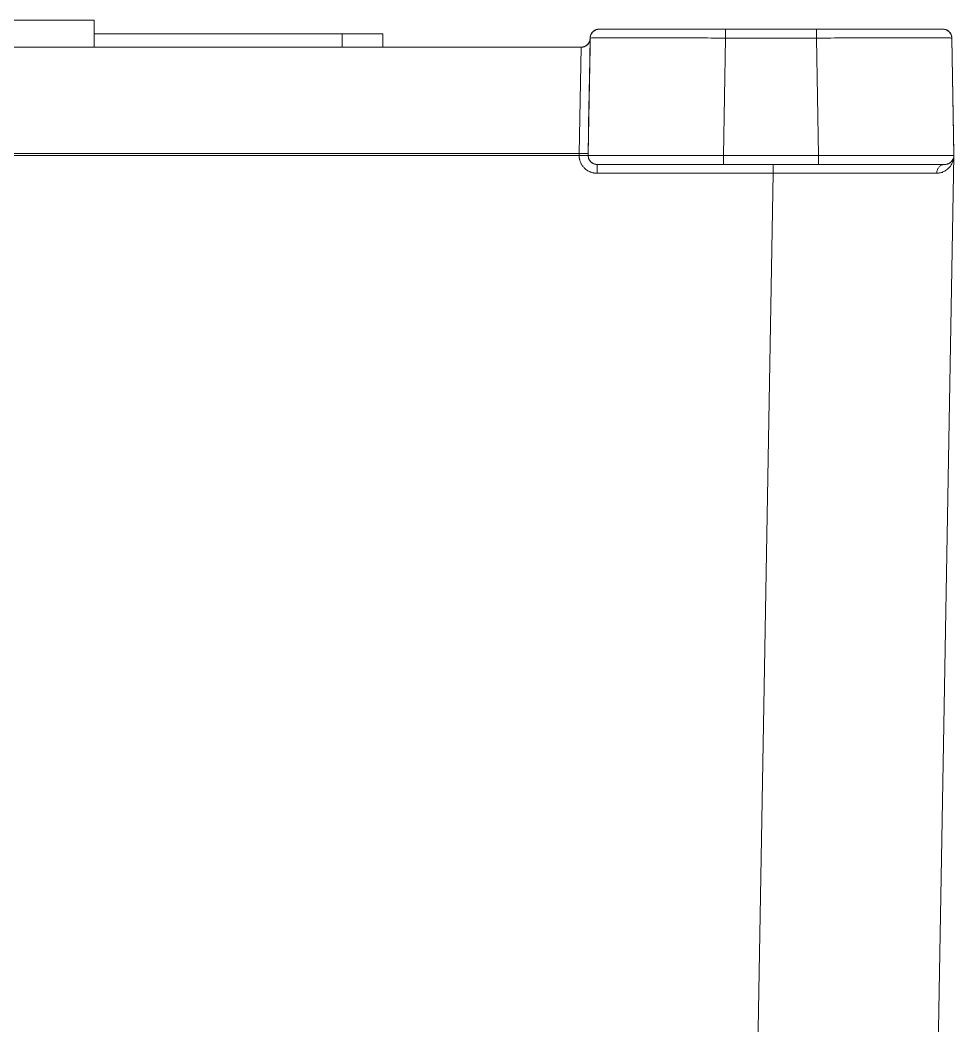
# Model space of a CAD drawing. Header units: millimetres. Extents: x -728 to 992, y -670 to 797.
# Drawn here: x 34.8 to 138.3, y -381 to -269.5 of the extents above; entities that cross this region are included whole.
import ezdxf

# ---------------------------------------------------------------- set-up
doc = ezdxf.new("R2010")
doc.units = ezdxf.units.MM
doc.linetypes.add('K5LT_THIN', pattern=[0])

# ---------------------------------------------------------------- blocks, each defined once
blk = doc.blocks.new('U12')
at = {"color": 7, "linetype": 'K5LT_THIN', "lineweight": 18}
for p, q in [((-43, -269.47), (43, -269.47)), ((43, -272.47), (43, -269.47)), ((98.98, -270.47), (98.99, -270.47)), ((107.99, -270.47), (98.99, -270.47)), ((98.99, -270.47), (107.99, -270.47)), ((98.99, -270.47), (98.99, -270.47)), ((98.99, -270.47), (112.99, -270.47)), ((98.99, -270.47), (98.99, -270.47)), ((98.99, -270.47), (98.99, -270.47)), ((98.99, -270.47), (107.99, -270.47)), ((98.99, -270.47), (98.99, -270.47)), ((98.99, -270.47), (112.99, -270.47)), ((107.99, -270.47), (112.99, -270.47)), ((112.99, -270.47), (123.09, -270.47)), ((112.99, -270.47), (112.99, -271.45)), ((137.09, -270.47), (123.09, -270.47)), ((123.09, -271.45), (123.09, -270.47)), ((123.09, -270.47), (137.09, -270.47)), ((137.09, -270.47), (128.09, -270.47)), ((128.09, -270.47), (137.09, -270.47)), ((128.09, -270.47), (137.09, -270.47)), ((128.09, -270.47), (137.09, -270.47)), ((137.09, -270.47), (137.09, -270.47)), ((137.09, -270.47), (137.09, -270.47)), ((43, -270.97), (70.5, -270.97)), ((70.5, -272.47), (70.5, -270.97)), ((70.5, -270.97), (75, -270.97)), ((75, -272.47), (75, -270.97)), ((97.76, -284.47), (97.99, -271.48)), ((97.98, -271.99), (97.96, -273.44)), ((97.99, -271.44), (97.99, -271.45)), ((97.99, -271.48), (97.99, -271.45)), ((97.99, -271.45), (97.99, -271.45)), ((97.99, -271.48), (97.99, -271.45)), ((97.99, -271.45), (97.99, -271.45)), ((97.99, -271.48), (97.99, -271.48)), ((112.76, -284.47), (112.99, -271.45)), ((112.99, -271.45), (123.09, -271.45)), ((123.32, -284.47), (123.09, -271.45)), ((138.31, -284.26), (138.09, -271.45)), ((138.32, -284.47), (138.09, -271.45)), ((138.09, -271.45), (138.09, -271.45)), ((138.09, -271.45), (138.09, -271.45)), ((138.09, -271.45), (138.09, -271.45)), ((138.09, -271.45), (138.09, -271.45)), ((-96.99, -272.47), (96.99, -272.47)), ((96.77, -284.26), (96.99, -272.47)), ((96.99, -272.47), (96.99, -272.47)), ((96.99, -272.47), (96.99, -272.47)), ((96.99, -272.47), (96.99, -272.47)), ((96.99, -272.47), (96.99, -272.47)), ((97.77, -284.26), (97.97, -272.47)), ((97.97, -272.47), (97.96, -273.31)), ((97.95, -273.6), (97.91, -276.08)), ((97.95, -273.6), (97.95, -273.96)), ((97.87, -278.47), (97.93, -274.83)), ((97.82, -281.08), (97.92, -275.67)), ((97.87, -278.41), (97.92, -275.6)), ((97.77, -284.26), (97.89, -277.23)), ((-96.77, -284.26), (96.77, -284.26)), ((96.76, -284.47), (96.77, -284.26)), ((97.76, -284.47), (97.77, -284.26)), ((-96.76, -284.47), (96.76, -284.47)), ((96.76, -284.47), (97.76, -284.47)), ((96.76, -284.48), (96.76, -284.47)), ((97.76, -284.47), (112.76, -284.47)), ((97.76, -284.48), (97.76, -284.47)), ((97.76, -284.48), (97.76, -284.48)), ((97.76, -284.48), (97.76, -284.48)), ((97.76, -284.48), (97.76, -284.48)), ((112.76, -284.47), (123.32, -284.47)), ((112.76, -284.48), (112.76, -284.47)), ((112.76, -284.48), (123.32, -284.48)), ((112.76, -285.47), (112.76, -284.48)), ((123.32, -284.48), (123.32, -284.47)), ((123.32, -284.47), (138.32, -284.47)), ((123.32, -284.48), (123.32, -285.47)), ((135.89, -423.67), (138.32, -284.48)), ((138.32, -284.48), (138.32, -284.47)), ((138.32, -284.48), (138.32, -284.48)), ((138.32, -284.48), (138.32, -284.48)), ((138.32, -284.48), (138.32, -284.48)), ((98.76, -286.45), (98.76, -285.47)), ((98.76, -285.47), (112.76, -285.47)), ((112.76, -285.47), (98.76, -285.47)), ((98.76, -285.47), (98.76, -285.47)), ((98.76, -285.47), (98.76, -285.47)), ((98.76, -285.47), (112.76, -285.47)), ((112.76, -285.47), (98.76, -285.47)), ((118.28, -286.45), (98.76, -286.45)), ((112.76, -285.47), (123.32, -285.47)), ((115.89, -423.67), (118.28, -286.45)), ((118.28, -285.47), (118.28, -286.45)), ((123.32, -285.47), (137.32, -285.47)), ((137.32, -285.47), (123.32, -285.47)), ((137.32, -285.47), (123.32, -285.47)), ((126.35, -285.47), (125.2, -285.47)), ((125.2, -285.47), (132.96, -285.47)), ((126.35, -285.47), (129.51, -285.47)), ((132.64, -285.47), (129.11, -285.47)), ((132.96, -285.47), (129.11, -285.47)), ((133.73, -285.47), (129.79, -285.47)), ((135.75, -285.47), (133.24, -285.47)), ((136.61, -285.47), (134.86, -285.47)), ((137.32, -285.47), (134.86, -285.47)), ((137.32, -285.47), (137.32, -285.47)), ((137.32, -285.47), (137.32, -285.47)), ((137.32, -285.47), (137.32, -285.47)), ((137.32, -285.47), (137.32, -285.47))]:
    blk.add_line(p, q, dxfattribs=at)
for centre, start, end in [((98.99, -271.47), 90, 178.9059), ((137.09, -271.47), 1.0647, 90), ((137.09, -271.47), 1.0647, 90), ((96.99, -271.47), 270, 359), ((96.99, -271.47), 274.2249, 359), ((98.99, -271.47), 178.935, 179), ((98.99, -271.47), 178.9059, 178.935), ((137.09, -271.47), 1, 1.0647), ((98.76, -284.47), 181, 181.065), ((98.76, -284.47), 181.065, 181.121), ((98.76, -284.47), 181.121, 270), ((98.76, -284.47), 199.8345, 211.2252), ((98.76, -284.47), 255.3881, 270), ((137.32, -284.47), 270, 358.9353), ((137.32, -284.47), 282.8072, 283.7328), ((137.32, -284.47), 348.1178, 358.2334), ((137.32, -284.47), 358.9353, 359)]:
    blk.add_arc(centre, 1, start, end, dxfattribs=at)
for centre, major_axis, start_param, end_param in [((96.77, -284.24), (1, -0.017), 4.712694, 6.283185), ((96.76, -284.5), (-1, -0.017), 3.141593, 4.712084)]:
    blk.add_ellipse(centre, major_axis=major_axis, ratio=0.01745, start_param=start_param, end_param=end_param, dxfattribs=at)
for points, knots in [([(97.99, -271.45), (97.99, -271.44), (97.99, -271.44), (97.99, -271.44), (97.99, -271.43), (97.99, -271.42), (97.99, -271.42), (97.99, -271.39), (97.99, -271.38), (98, -271.33), (98, -271.3), (98.02, -271.23), (98.03, -271.19), (98.06, -271.1), (98.08, -271.06), (98.12, -270.98), (98.14, -270.94), (98.19, -270.86), (98.22, -270.82), (98.29, -270.75), (98.32, -270.72), (98.4, -270.66), (98.43, -270.63), (98.51, -270.58), (98.56, -270.56), (98.64, -270.53), (98.69, -270.51), (98.78, -270.49), (98.82, -270.48), (98.91, -270.47), (98.95, -270.47), (98.99, -270.47)], [0.016208, 0.016208, 0.016208, 0.016208, 0.09053, 0.09053, 0.253444, 0.253444, 0.567241, 0.567241, 1.194835, 1.194835, 2.450024, 2.450024, 4.36237, 4.36237, 6.314429, 6.314429, 8.29691, 8.29691, 10.29969, 10.29969, 12.311973, 12.311973, 14.322583, 14.322583, 16.3203, 16.3203, 18.294191, 18.294191, 20.23393, 20.23393, 22, 22, 22, 22]), ([(112.99, -270.47), (112.58, -270.47), (112.18, -270.47), (111.19, -270.47), (110.61, -270.47), (109.45, -270.47), (108.88, -270.47), (107.77, -270.47), (107.22, -270.47), (106.17, -270.47), (105.66, -270.47), (104.99, -270.47), (104.82, -270.47), (104.35, -270.47), (104.05, -270.47), (103.37, -270.47), (102.99, -270.47), (102.29, -270.47), (101.96, -270.47), (101.54, -270.47), (101.43, -270.47), (101.14, -270.47), (100.95, -270.47), (100.5, -270.47), (100.25, -270.47), (99.81, -270.47), (99.62, -270.47), (99.32, -270.47), (99.2, -270.47), (99.1, -270.47), (99.09, -270.47), (99.07, -270.47), (99.07, -270.47), (99.07, -270.47), (99.07, -270.47), (99.08, -270.47), (99.08, -270.47), (99.1, -270.47), (99.1, -270.47), (99.12, -270.47), (99.13, -270.47), (99.15, -270.47), (99.16, -270.47), (99.18, -270.47), (99.19, -270.47), (99.2, -270.47), (99.21, -270.47), (99.21, -270.47), (99.22, -270.47), (99.21, -270.47), (99.2, -270.47), (99.18, -270.47), (99.17, -270.47), (99.13, -270.47), (99.11, -270.47), (99.05, -270.47), (99.02, -270.47), (98.99, -270.47), (98.99, -270.47), (98.99, -270.47), (98.98, -270.47), (98.97, -270.47), (98.97, -270.47), (98.95, -270.47), (98.94, -270.47), (98.92, -270.47), (98.9, -270.47), (98.85, -270.48), (98.81, -270.48), (98.73, -270.5), (98.69, -270.51), (98.6, -270.54), (98.56, -270.56), (98.48, -270.61), (98.44, -270.63), (98.36, -270.69), (98.33, -270.72), (98.26, -270.78), (98.23, -270.82), (98.17, -270.89), (98.14, -270.93), (98.1, -271.01), (98.08, -271.06), (98.04, -271.14), (98.03, -271.19), (98.01, -271.27), (98, -271.32), (98, -271.36), (98, -271.36), (97.99, -271.38), (97.99, -271.4), (97.99, -271.43), (97.99, -271.44), (97.99, -271.44)], [0.000002, 0.000002, 0.000002, 0.000002, 9.571025, 9.571025, 23.542269, 23.542269, 37.563163, 37.563163, 51.581267, 51.581267, 65.584465, 65.584465, 70.624955, 70.624955, 79.597782, 79.597782, 92.075418, 92.075418, 104.435965, 104.435965, 108.926507, 108.926507, 117.146994, 117.146994, 130.964556, 130.964556, 144.750407, 144.750407, 158.662268, 158.662268, 161.912894, 161.912894, 162.858988, 162.858988, 163.451992, 163.451992, 164.398086, 164.398086, 165.34418, 165.34418, 166.290274, 166.290274, 167.236367, 167.236367, 168.182461, 168.182461, 169.128555, 169.128555, 170.074649, 170.074649, 171.020743, 171.020743, 171.966837, 171.966837, 172.912931, 172.912931, 173.733234, 173.733234, 173.737772, 173.737772, 173.843378, 173.843378, 173.949748, 173.949748, 174.162488, 174.162488, 174.587968, 174.587968, 175.438928, 175.438928, 176.513087, 176.513087, 177.6078, 177.6078, 178.717733, 178.717733, 179.837077, 179.837077, 180.959701, 180.959701, 182.079324, 182.079324, 183.189697, 183.189697, 184.284792, 184.284792, 185.310251, 185.310251, 185.358971, 185.358971, 185.771995, 185.771995, 185.967824, 185.967824, 185.967824, 185.967824]), ([(98.12, -270.98), (98.14, -270.95), (98.16, -270.91), (98.21, -270.84), (98.24, -270.8), (98.31, -270.74), (98.34, -270.7), (98.42, -270.65), (98.46, -270.62), (98.54, -270.57), (98.58, -270.55), (98.67, -270.52), (98.71, -270.5), (98.8, -270.48), (98.84, -270.47), (98.92, -270.47), (98.96, -270.47), (98.99, -270.47)], [6.610656, 6.610656, 6.610656, 6.610656, 8.25678, 8.25678, 10.171181, 10.171181, 12.092747, 12.092747, 14.010753, 14.010753, 15.914484, 15.914484, 17.793553, 17.793553, 19.638201, 19.638201, 21, 21, 21, 21]), ([(138.08, -271.3), (138.07, -271.29), (138.07, -271.27), (138.06, -271.21), (138.04, -271.17), (138.02, -271.1), (138.01, -271.07), (137.99, -271.03), (137.98, -271.01), (137.97, -270.99), (137.97, -270.99), (137.94, -270.95), (137.92, -270.91), (137.87, -270.84), (137.84, -270.8), (137.77, -270.74), (137.74, -270.7), (137.67, -270.65), (137.65, -270.64), (137.61, -270.61), (137.59, -270.6), (137.54, -270.57), (137.5, -270.55), (137.41, -270.52), (137.37, -270.5), (137.28, -270.48), (137.23, -270.47), (137.16, -270.47), (137.12, -270.47), (137.09, -270.47)], [2.597555, 2.597555, 2.597555, 2.597555, 3.543709, 3.543709, 5.987387, 5.987387, 7.438547, 7.438547, 8.479897, 8.479897, 8.814146, 8.814146, 11.008962, 11.008962, 13.561478, 13.561478, 16.123548, 16.123548, 17.954596, 17.954596, 18.680871, 18.680871, 21.21916, 21.21916, 23.724568, 23.724568, 26.184081, 26.184081, 28, 28, 28, 28]), ([(138.09, -271.45), (138.09, -271.45), (138.09, -271.45), (138.09, -271.44), (138.09, -271.44), (138.09, -271.43), (138.09, -271.42), (138.09, -271.4), (138.09, -271.39), (138.08, -271.36), (138.08, -271.33), (138.07, -271.27), (138.06, -271.22), (138.03, -271.14), (138.02, -271.09), (137.99, -271.03), (137.98, -271), (137.95, -270.96), (137.94, -270.95), (137.91, -270.89), (137.88, -270.85), (137.82, -270.78), (137.79, -270.75), (137.72, -270.68), (137.68, -270.66), (137.6, -270.6), (137.56, -270.58), (137.47, -270.54), (137.43, -270.52), (137.34, -270.5), (137.3, -270.49), (137.2, -270.47), (137.14, -270.47), (137.09, -270.47)], [0.011107, 0.011107, 0.011107, 0.011107, 0.03332, 0.03332, 0.145342, 0.145342, 0.312898, 0.312898, 0.648009, 0.648009, 1.318231, 1.318231, 2.611992, 2.611992, 3.934045, 3.934045, 4.721894, 4.721894, 5.278596, 5.278596, 6.638933, 6.638933, 8.007834, 8.007834, 9.377761, 9.377761, 10.741081, 10.741081, 12.090303, 12.090303, 13.418304, 13.418304, 15, 15, 15, 15]), ([(96.99, -272.47), (96.99, -272.47), (96.99, -272.47), (96.99, -272.47), (97, -272.47), (97, -272.47), (97, -272.47), (97.01, -272.47), (97.01, -272.47), (97.02, -272.46), (97.02, -272.46), (97.04, -272.46), (97.05, -272.46), (97.06, -272.46), (97.06, -272.46), (97.06, -272.46), (97.06, -272.46), (97.09, -272.46), (97.11, -272.46), (97.18, -272.45), (97.21, -272.44), (97.26, -272.43), (97.26, -272.43), (97.27, -272.42), (97.28, -272.42), (97.32, -272.41), (97.35, -272.4), (97.39, -272.38), (97.4, -272.38), (97.44, -272.36), (97.48, -272.34), (97.56, -272.29), (97.6, -272.26), (97.67, -272.2), (97.71, -272.17), (97.77, -272.09), (97.8, -272.06), (97.85, -271.98), (97.87, -271.94), (97.9, -271.87), (97.91, -271.85), (97.93, -271.81), (97.94, -271.79), (97.96, -271.72), (97.97, -271.68), (97.98, -271.61), (97.98, -271.6), (97.99, -271.55), (97.99, -271.52), (97.99, -271.48), (97.99, -271.48), (97.99, -271.48), (97.99, -271.48), (97.99, -271.48)], [0.032074, 0.032074, 0.032074, 0.032074, 0.033451, 0.033451, 0.129853, 0.129853, 0.282007, 0.282007, 0.443689, 0.443689, 0.586315, 0.586315, 1.122272, 1.122272, 1.185694, 1.185694, 1.19493, 1.19493, 2.401011, 2.401011, 4.206788, 4.206788, 4.563706, 4.563706, 4.737934, 4.737934, 6.630431, 6.630431, 6.774513, 6.774513, 9.021958, 9.021958, 11.294642, 11.294642, 13.580344, 13.580344, 15.866357, 15.866357, 18.139849, 18.139849, 19.241493, 19.241493, 20.388251, 20.388251, 22.599624, 22.599624, 23.436091, 23.436091, 24.949472, 24.949472, 24.999038, 24.999038, 25, 25, 25, 25]), ([(97.99, -271.48), (97.99, -271.48), (97.99, -271.49), (97.99, -271.49), (97.99, -271.49), (97.99, -271.5), (97.99, -271.5), (97.99, -271.52), (97.99, -271.52), (97.99, -271.54), (97.99, -271.56), (97.98, -271.57), (97.98, -271.58), (97.98, -271.58), (97.98, -271.58), (97.98, -271.59), (97.98, -271.59), (97.98, -271.62), (97.97, -271.65), (97.96, -271.72), (97.95, -271.77), (97.93, -271.82), (97.92, -271.82), (97.91, -271.87), (97.89, -271.9), (97.85, -271.98), (97.83, -272.01), (97.77, -272.09), (97.74, -272.13), (97.68, -272.2), (97.64, -272.23), (97.57, -272.28), (97.53, -272.31), (97.44, -272.36), (97.4, -272.38), (97.33, -272.41), (97.31, -272.41), (97.26, -272.43), (97.24, -272.43), (97.18, -272.45), (97.14, -272.46), (97.08, -272.46), (97.07, -272.46), (97.05, -272.46)], [0.007857, 0.007857, 0.007857, 0.007857, 0.045559, 0.045559, 0.17379, 0.17379, 0.347652, 0.347652, 0.695378, 0.695378, 1.250502, 1.250502, 1.376971, 1.376971, 1.390829, 1.390829, 1.5798, 1.5798, 2.781731, 2.781731, 4.701689, 4.701689, 5.06712, 5.06712, 6.660091, 6.660091, 8.647286, 8.647286, 10.652965, 10.652965, 12.666185, 12.666185, 14.675681, 14.675681, 16.670202, 16.670202, 17.831069, 17.831069, 18.638848, 18.638848, 20.571381, 20.571381, 21.114263, 21.114263, 21.114263, 21.114263]), ([(97.99, -271.48), (97.99, -271.52), (97.98, -271.56), (97.98, -271.6), (97.98, -271.61), (97.98, -271.62), (97.98, -271.63), (97.98, -271.64)], [0.000096, 0.000096, 0.000096, 0.000096, 1.364255, 1.364255, 1.615435, 1.615435, 1.915522, 1.915522, 1.915522, 1.915522]), ([(138.09, -271.45), (138.09, -271.4), (138.08, -271.36), (138.08, -271.31), (138.08, -271.31), (138.08, -271.3)], [0.020595, 0.020595, 0.020595, 0.020595, 2.380375, 2.380375, 2.597498, 2.597498, 2.597498, 2.597498]), ([(97.76, -284.48), (97.76, -284.49), (97.76, -284.49), (97.76, -284.49), (97.76, -284.49), (97.76, -284.5), (97.76, -284.51), (97.77, -284.53), (97.77, -284.54), (97.77, -284.57), (97.77, -284.6), (97.78, -284.66), (97.79, -284.71), (97.81, -284.77), (97.82, -284.79), (97.83, -284.83), (97.84, -284.85), (97.87, -284.91), (97.89, -284.95), (97.91, -284.99), (97.92, -284.99), (97.94, -285.04), (97.97, -285.08), (98.03, -285.15), (98.07, -285.18), (98.12, -285.23), (98.13, -285.24), (98.17, -285.27), (98.19, -285.29), (98.25, -285.33), (98.29, -285.35), (98.38, -285.39), (98.42, -285.41), (98.51, -285.43), (98.56, -285.44), (98.65, -285.46), (98.71, -285.47), (98.76, -285.47)], [0.035871, 0.035871, 0.035871, 0.035871, 0.057755, 0.057755, 0.251929, 0.251929, 0.54236, 0.54236, 1.123224, 1.123224, 2.284951, 2.284951, 4.527488, 4.527488, 5.503079, 5.503079, 6.819064, 6.819064, 8.830564, 8.830564, 9.149637, 9.149637, 11.507572, 11.507572, 13.880353, 13.880353, 14.862272, 14.862272, 16.25491, 16.25491, 18.618016, 18.618016, 20.956686, 20.956686, 23.258571, 23.258571, 26, 26, 26, 26]), ([(97.82, -284.81), (97.84, -284.84), (97.85, -284.88), (97.88, -284.93), (97.89, -284.96), (97.9, -284.98)], [4.70255, 4.70255, 4.70255, 4.70255, 6.314429, 6.314429, 7.347602, 7.347602, 7.347602, 7.347602]), ([(98.15, -285.25), (98.15, -285.25), (98.15, -285.26), (98.18, -285.28), (98.21, -285.3), (98.26, -285.33), (98.28, -285.34), (98.3, -285.35)], [2.931529, 2.931529, 2.931529, 2.931529, 2.985586, 2.985586, 3.557089, 3.557089, 4, 4, 4, 4]), ([(98.15, -285.26), (98.18, -285.28), (98.22, -285.3), (98.27, -285.33), (98.28, -285.34), (98.3, -285.35)], [12.708769, 12.708769, 12.708769, 12.708769, 14.322583, 14.322583, 15.22818, 15.22818, 15.22818, 15.22818]), ([(98.76, -285.47), (98.76, -285.47), (98.76, -285.47), (98.76, -285.47), (98.75, -285.47), (98.74, -285.47), (98.74, -285.46), (98.72, -285.46), (98.71, -285.46), (98.68, -285.46), (98.67, -285.46), (98.63, -285.46), (98.62, -285.45), (98.58, -285.45), (98.57, -285.45), (98.54, -285.44), (98.52, -285.44), (98.51, -285.43)], [0.043529, 0.043529, 0.043529, 0.043529, 0.087058, 0.087058, 0.39271, 0.39271, 0.82895, 0.82895, 1.701429, 1.701429, 3.101429, 3.101429, 4.501429, 4.501429, 5.901429, 5.901429, 7, 7, 7, 7]), ([(98.51, -285.43), (98.55, -285.44), (98.6, -285.45), (98.68, -285.46), (98.72, -285.47), (98.76, -285.47)], [18.387592, 18.387592, 18.387592, 18.387592, 20.23393, 20.23393, 22, 22, 22, 22]), ([(136.41, -286.44), (136.49, -286.45), (136.63, -286.43), (136.83, -286.4), (137.02, -286.34), (137.21, -286.26), (137.41, -286.15), (137.6, -286.01), (137.78, -285.84), (137.95, -285.64), (138.1, -285.38), (138.22, -285.1), (138.3, -284.79), (138.31, -284.58), (138.32, -284.48)], [0, 0, 0, 0, 0.061664, 0.116557, 0.171859, 0.235412, 0.307345, 0.384739, 0.462362, 0.555884, 0.658144, 0.776809, 0.889794, 1, 1, 1, 1]), ([(138.32, -284.48), (138.32, -284.49), (138.32, -284.49), (138.32, -284.49), (138.31, -284.5), (138.31, -284.51), (138.31, -284.51), (138.31, -284.54), (138.31, -284.55), (138.31, -284.6), (138.3, -284.63), (138.3, -284.66), (138.3, -284.67), (138.28, -284.71), (138.28, -284.75), (138.25, -284.82), (138.24, -284.84), (138.23, -284.88), (138.23, -284.88), (138.22, -284.89), (138.22, -284.9), (138.2, -284.94), (138.18, -284.96), (138.16, -285), (138.15, -285.02), (138.13, -285.05), (138.11, -285.07), (138.08, -285.11), (138.07, -285.13), (138.03, -285.17), (138.01, -285.19), (137.97, -285.22), (137.96, -285.23), (137.91, -285.27), (137.87, -285.3), (137.79, -285.35), (137.75, -285.37), (137.69, -285.39), (137.67, -285.4), (137.63, -285.41), (137.6, -285.42), (137.56, -285.43), (137.55, -285.44), (137.5, -285.45), (137.47, -285.45), (137.4, -285.46), (137.36, -285.47), (137.32, -285.47)], [0.017092, 0.017092, 0.017092, 0.017092, 0.05761, 0.05761, 0.161282, 0.161282, 0.360971, 0.360971, 0.760349, 0.760349, 1.559105, 1.559105, 1.712115, 1.712115, 2.776051, 2.776051, 3.637962, 3.637962, 3.66825, 3.66825, 4.01827, 4.01827, 4.751816, 4.751816, 5.279848, 5.279848, 5.905873, 5.905873, 6.554343, 6.554343, 7.370046, 7.370046, 7.834885, 7.834885, 9.114364, 9.114364, 10.385637, 10.385637, 10.845956, 10.845956, 11.641749, 11.641749, 11.985319, 11.985319, 12.876127, 12.876127, 13.999998, 13.999998, 13.999998, 13.999998]), ([(137.54, -285.44), (137.56, -285.44), (137.58, -285.43), (137.62, -285.42), (137.64, -285.41), (137.66, -285.4)], [7.755687, 7.755687, 7.755687, 7.755687, 10.183923, 10.183923, 12.663135, 12.663135, 12.663135, 12.663135]), ([(138.1, -285.09), (138.1, -285.09), (138.09, -285.09), (138.06, -285.14), (138.02, -285.17), (137.99, -285.21)], [53.958528, 53.958528, 53.958528, 53.958528, 55.099294, 55.099294, 75.148508, 75.148508, 75.148508, 75.148508]), ([(138.23, -284.88), (138.21, -284.91), (138.2, -284.94), (138.18, -284.97), (138.18, -284.98), (138.17, -284.98)], [21.004227, 21.004227, 21.004227, 21.004227, 34.267485, 34.267485, 37.221064, 37.221064, 37.221064, 37.221064]), ([(138.31, -284.5), (138.31, -284.5), (138.31, -284.5), (138.31, -284.5), (138.31, -284.5), (138.31, -284.5), (138.31, -284.5), (138.31, -284.5), (138.31, -284.5), (138.31, -284.5), (138.31, -284.5), (138.31, -284.5), (138.31, -284.5), (138.31, -284.5), (138.31, -284.5), (138.31, -284.5), (138.31, -284.5), (138.31, -284.5), (138.31, -284.5), (138.31, -284.5), (138.31, -284.5), (138.31, -284.51), (138.31, -284.51), (138.31, -284.51), (138.31, -284.51), (138.31, -284.52), (138.31, -284.52), (138.31, -284.54), (138.31, -284.54), (138.31, -284.56), (138.31, -284.57), (138.31, -284.59), (138.31, -284.6), (138.3, -284.62), (138.3, -284.63), (138.3, -284.64)], [0.011992, 0.011992, 0.011992, 0.011992, 0.017857, 0.017857, 0.035714, 0.035714, 0.071429, 0.071429, 0.09481, 0.09481, 0.142857, 0.142857, 0.239112, 0.239112, 0.318015, 0.318015, 0.475821, 0.475821, 0.791433, 0.791433, 1.422657, 1.422657, 1.971686, 1.971686, 3.069744, 3.069744, 5.331418, 5.331418, 9.789208, 9.789208, 14.789208, 14.789208, 19.789208, 19.789208, 24.762657, 24.762657, 24.762657, 24.762657]), ([(138.31, -284.5), (138.31, -284.5), (138.31, -284.5), (138.31, -284.5), (138.31, -284.5), (138.31, -284.5), (138.31, -284.5), (138.31, -284.5), (138.31, -284.5), (138.31, -284.5), (138.31, -284.5), (138.31, -284.5), (138.31, -284.5), (138.31, -284.5), (138.31, -284.5), (138.31, -284.5), (138.31, -284.5), (138.31, -284.5), (138.31, -284.5), (138.31, -284.5), (138.31, -284.5), (138.31, -284.51), (138.31, -284.51), (138.31, -284.51), (138.31, -284.51), (138.31, -284.52), (138.31, -284.52), (138.31, -284.54), (138.31, -284.54), (138.31, -284.56), (138.31, -284.57), (138.31, -284.59), (138.31, -284.6), (138.3, -284.62), (138.3, -284.63), (138.3, -284.64)], [0.011992, 0.011992, 0.011992, 0.011992, 0.017857, 0.017857, 0.035714, 0.035714, 0.071429, 0.071429, 0.094809, 0.094809, 0.142857, 0.142857, 0.239111, 0.239111, 0.318013, 0.318013, 0.475818, 0.475818, 0.791426, 0.791426, 1.422644, 1.422644, 1.97166, 1.97166, 3.069691, 3.069691, 5.331366, 5.331366, 9.789104, 9.789104, 14.789104, 14.789104, 19.789104, 19.789104, 24.762657, 24.762657, 24.762657, 24.762657]), ([(136.41, -286.44), (136.41, -286.37), (136.43, -286.25), (136.48, -286.07), (136.55, -285.93), (136.64, -285.79), (136.75, -285.68), (136.87, -285.59), (137.01, -285.52), (137.16, -285.48), (137.26, -285.47), (137.32, -285.47)], [0, 0, 0, 0, 0.1324254, 0.2478088, 0.3506501, 0.4563187, 0.5650283, 0.672845, 0.7785208, 0.8877612, 0.9996701, 0.9996701, 0.9996701, 0.9996701])]:
    blk.add_open_spline(points, degree=3, knots=knots, dxfattribs=at)
for points, weights in [([(97.99, -271.45), (97.99, -271.44), (104.21, -271.44), (112.99, -271.45)], [0.999844661723, 0.804809654126, 0.804861433552, 1]), ([(123.09, -271.45), (131.88, -271.44), (138.09, -271.44), (138.09, -271.45)], [1, 0.804837801273, 0.804809644446, 0.999915529517]), ([(96.76, -284.48), (96.78, -285.64), (97.61, -286.45), (98.76, -286.45)], [1, 0.808833632769, 0.808833632769, 1]), ([(112.76, -284.48), (103.98, -284.49), (97.77, -284.49), (97.76, -284.48)], [1, 0.804837801273, 0.804809644446, 0.999915529517]), ([(138.32, -284.48), (138.31, -284.49), (132.1, -284.49), (123.32, -284.48)], [0.999844656161, 0.804809654127, 0.804861435407, 1]), ([(118.28, -286.45), (126.28, -286.44), (133.03, -286.44), (136.41, -286.44)], [1, 0.895599568132, 0.895599568132, 1])]:
    blk.add_rational_spline(points, weights, degree=3, dxfattribs=at)
for points in [[(137.66, -285.4), (137.62, -285.42), (137.59, -285.43), (137.55, -285.44)], [(137.99, -285.21), (138.02, -285.17), (138.06, -285.13), (138.1, -285.09)], [(138.17, -284.98), (138.19, -284.95), (138.21, -284.91), (138.23, -284.88)]]:
    blk.add_open_spline(points, degree=3, dxfattribs=at)
blk = doc.blocks.new('U0')
blk.add_blockref('U12', (0, 0))

msp = doc.modelspace()

# ---------------------------------------------------------------- block references
msp.add_blockref('U0', (0, 0))

doc.saveas('drawing.dxf')
